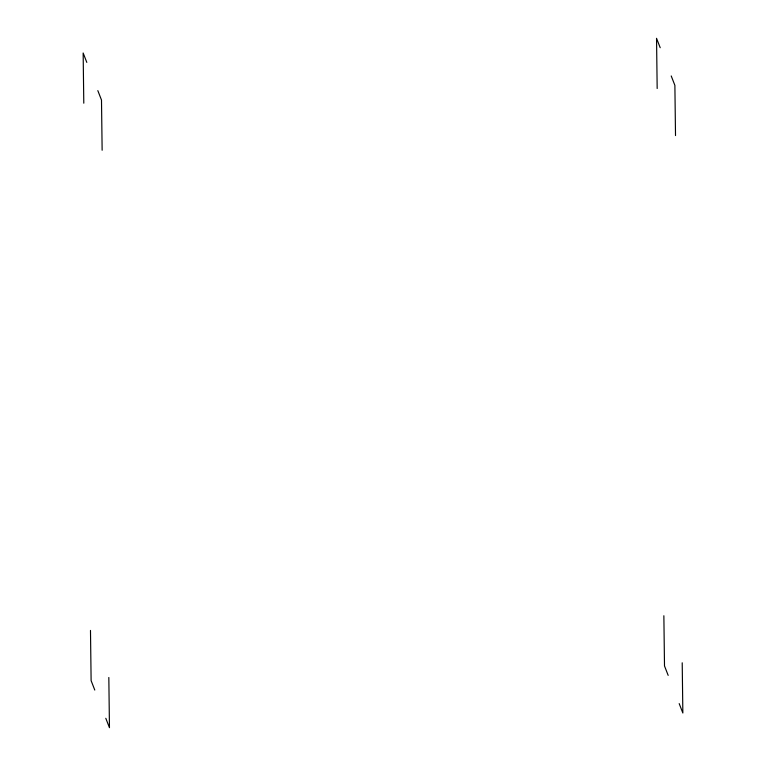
<?xml version="1.0" encoding="UTF-8"?>
<svg xmlns="http://www.w3.org/2000/svg" width="766" height="766" viewBox="0 0 766 766"><rect width="100%" height="100%" fill="white"/><g stroke="black" fill="none" stroke-linecap="round" stroke-linejoin="round"><path stroke-width="1.15" d="M660.206 47.712L656.539 38.3L657.171 88.511M671.217 75.949L674.884 85.352L675.516 135.572M668.172 675.373L664.505 665.96L663.863 615.749M679.183 703.6L682.851 713.012L682.209 662.801M86.817 62.4L83.149 52.988L83.791 103.199M97.828 90.627L101.495 100.04L102.137 150.251M94.783 690.051L91.116 680.648L90.484 630.428M105.794 718.288L109.461 727.7L108.829 677.489"/></g></svg>
